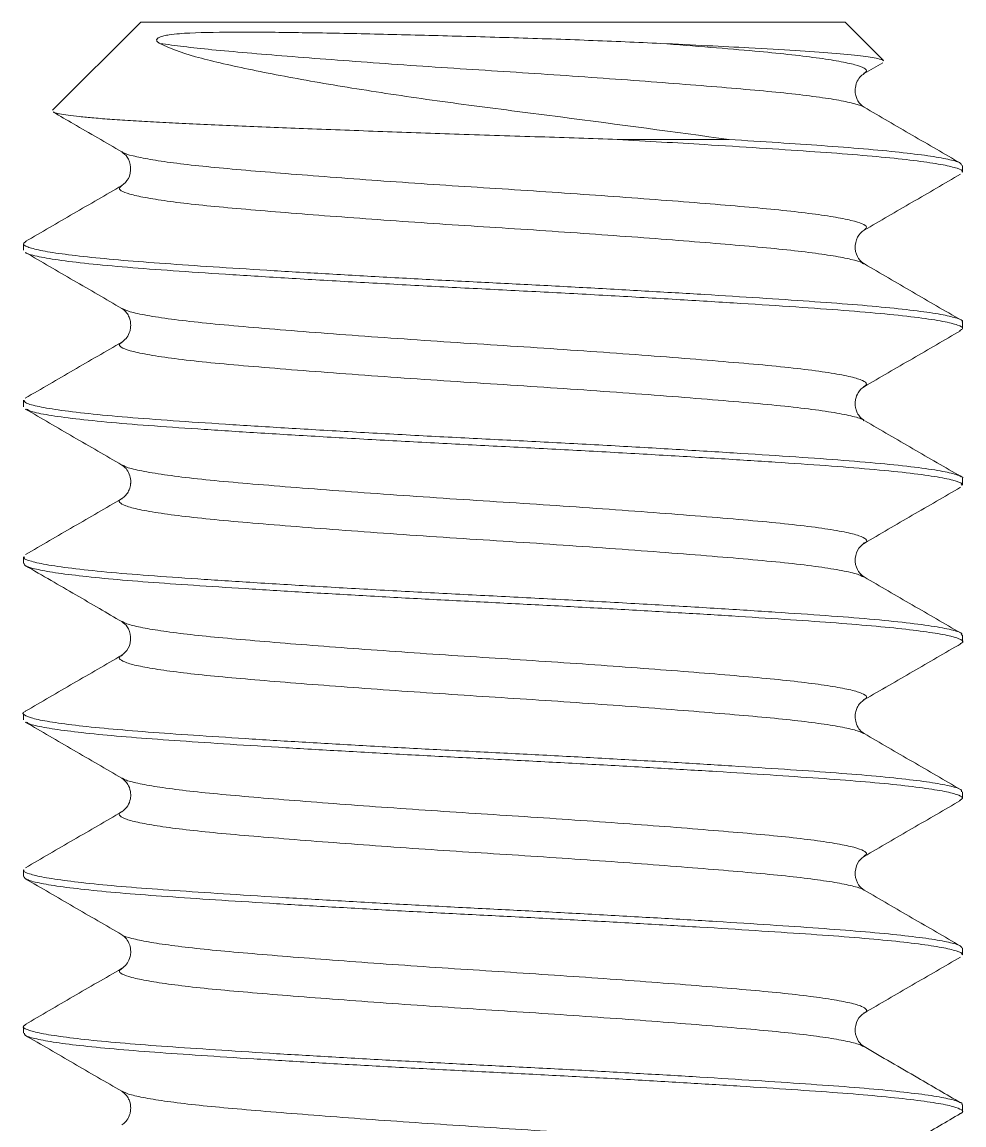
# Paper-space layout '_Back' of a CAD drawing. Header units: millimetres. Extents: x -3 to 3, y 0 to 26.5.
# Drawn here: x -3.01 to 3.01, y 19.46 to 26.5 of the extents above; entities that cross this region are included whole.
import ezdxf

# ---------------------------------------------------------------- set-up
doc = ezdxf.new("R2010")
doc.units = ezdxf.units.MM

psp = doc.layouts.new('_Back')

# ---------------------------------------------------------------- linework, layer by layer
at = {"color": 7, "linetype": 'Continuous', "lineweight": 15}
for p, q in [((-2.25, 26.5), (-2.8135, 25.9365)), ((-2.25, 26.5), (2.25, 26.5)), ((2.4962, 26.2538), (2.25, 26.5)), ((2.3714, 26.1706), (2.4909, 26.24)), ((1.5086, 25.75), (0.7942, 25.75)), ((3, 25.5421), (3, 25.5844)), ((-3, 25.0844), (-3, 25.0421)), ((3, 24.5422), (3, 24.5843)), ((-3, 24.0843), (-3, 24.0422)), ((2.3698, 23.9536), (2.3675, 23.9557)), ((3, 23.5422), (3, 23.5843)), ((-3, 23.0844), (-3, 23.0422)), ((3, 22.5422), (3, 22.5843)), ((2.3667, 22.1709), (2.3695, 22.1726)), ((-3, 22.0844), (-3, 22.0422)), ((3, 21.5422), (3, 21.5844)), ((-3, 21.0844), (-3, 21.0421)), ((3, 20.5421), (3, 20.5844)), ((-2.3693, 20.4545), (-2.3682, 20.4555)), ((-3, 20.0843), (-3, 20.0421)), ((3, 19.5422), (3, 19.5843))]:
    psp.add_line(p, q, dxfattribs=at)
for points, knots in [([(1.0724, 26.3635), (0.9239, 26.3705), (0.7685, 26.3772), (0.4542, 26.3892), (0.2949, 26.3947), (-0.0282, 26.4046), (-0.1915, 26.4091), (-0.5077, 26.4175), (-0.6626, 26.4214), (-0.9654, 26.428), (-1.1084, 26.4307), (-1.3783, 26.4345), (-1.506, 26.4356), (-1.7377, 26.4354), (-1.8424, 26.4344), (-1.9823, 26.4276), (-2.026, 26.4248), (-2.0799, 26.4165), (-2.0907, 26.4146), (-2.1074, 26.4106), (-2.1131, 26.4091), (-2.125, 26.4052), (-2.1311, 26.4033), (-2.1423, 26.3962), (-2.1466, 26.3918), (-2.1491, 26.3862), (-2.1489, 26.3844), (-2.1479, 26.3793), (-2.146, 26.3768), (-2.1397, 26.3701), (-2.1342, 26.3667), (-2.1281, 26.3635)], [0, 0, 0, 0, 0.125, 0.125, 0.25, 0.25, 0.375, 0.375, 0.5, 0.5, 0.625, 0.625, 0.75, 0.75, 0.875, 0.875, 0.9375, 0.9375, 0.953125, 0.953125, 0.960937, 0.960937, 0.96875, 0.96875, 0.972656, 0.972656, 0.976562, 0.976562, 0.984375, 0.984375, 1, 1, 1, 1]), ([(-2.1281, 26.3635), (-2.0716, 26.3339), (-1.9953, 26.3057), (-1.8043, 26.2514), (-1.6885, 26.2255), (-1.4332, 26.1723), (-1.2907, 26.1452), (-0.9842, 26.0916), (-0.8221, 26.0654), (-0.4808, 26.014), (-0.3003, 25.9888), (0.0621, 25.9412), (0.2458, 25.9181), (0.8031, 25.8455), (1.1658, 25.7971), (1.5086, 25.75)], [0, 0, 0, 0, 0.125, 0.125, 0.25, 0.25, 0.375, 0.375, 0.5, 0.5, 0.625, 0.625, 0.75, 0.75, 1, 1, 1, 1]), ([(2.4947, 26.2522), (2.4945, 26.2533), (2.4935, 26.2579), (2.4551, 26.2681), (2.3589, 26.2835), (2.1791, 26.3012), (1.938, 26.3188), (1.6647, 26.3341), (1.3728, 26.3491), (1.1732, 26.3587), (1.0724, 26.3635)], [0, 0, 0, 0, 0.03139, 0.131972, 0.286207, 0.445095, 0.596452, 0.752203, 0.874873, 1, 1, 1, 1]), ([(2.371, 25.9561), (2.3624, 25.9622), (2.347, 25.9731), (2.3281, 26.0014), (2.3188, 26.0268), (2.3157, 26.0437), (2.3145, 26.0572), (2.3144, 26.0742), (2.3175, 26.0935), (2.3261, 26.1216), (2.3462, 26.153), (2.3624, 26.1644), (2.3712, 26.1705)], [0, 0, 0, 0, 0.1684075, 0.3010501, 0.3976617, 0.4580281, 0.4746174, 0.5276395, 0.5856997, 0.6507469, 0.8092436, 1, 1, 1, 1]), ([(-2.8093, 25.9248), (-2.766, 25.8997), (-2.62, 25.815), (-2.474, 25.7302), (-2.3713, 25.6706)], [0, 0, 0, 0, 0.296388, 1, 1, 1, 1]), ([(0.7942, 25.75), (0.7128, 25.7528), (0.5494, 25.7585), (0.2979, 25.767), (0.0421, 25.7754), (-0.2123, 25.7836), (-0.4621, 25.7921), (-0.7069, 25.8008), (-0.9487, 25.8097), (-1.1805, 25.8186), (-1.3997, 25.8273), (-1.6062, 25.836), (-1.803, 25.8446), (-1.9857, 25.853), (-2.1522, 25.8611), (-2.3023, 25.8696), (-2.4366, 25.8784), (-2.5506, 25.8872), (-2.6439, 25.896), (-2.7176, 25.9047), (-2.7713, 25.9135), (-2.8019, 25.9206), (-2.8071, 25.9246), (-2.8087, 25.9259)], [0, 0, 0, 0, 0.04915, 0.098641, 0.149212, 0.200161, 0.249042, 0.298278, 0.348634, 0.399377, 0.447236, 0.495427, 0.544666, 0.594267, 0.642127, 0.690334, 0.739646, 0.789343, 0.836026, 0.883035, 0.931072, 0.979464, 1, 1, 1, 1]), ([(2.9878, 25.5982), (2.885, 25.6578), (2.6793, 25.777), (2.4738, 25.8964), (2.371, 25.9561)], [0, 0, 0, 0, 0.500222, 1, 1, 1, 1]), ([(2.9969, 25.5421), (2.9979, 25.5431), (3.0064, 25.5509), (2.9707, 25.5657), (2.8855, 25.5877), (2.7402, 25.6101), (2.5454, 25.6324), (2.3054, 25.654), (2.0251, 25.6742), (1.7076, 25.6954), (1.3873, 25.7155), (1.0802, 25.7338), (0.8895, 25.7446), (0.7942, 25.75)], [0, 0, 0, 0, 0.013778, 0.116809, 0.221542, 0.327027, 0.43227, 0.53629, 0.638504, 0.741977, 0.846954, 0.923525, 1, 1, 1, 1]), ([(2.9967, 25.5844), (2.9943, 25.5902), (2.9889, 25.6029), (2.9145, 25.6236), (2.7868, 25.646), (2.6052, 25.6683), (2.3775, 25.6902), (2.1148, 25.7102), (1.8261, 25.7298), (1.615, 25.7432), (1.5086, 25.75)], [0, 0, 0, 0, 0.10923, 0.239463, 0.370978, 0.502542, 0.63292, 0.760958, 0.879502, 1, 1, 1, 1]), ([(-2.3712, 25.6705), (-2.359, 25.6614), (-2.334, 25.6427), (-2.3072, 25.5732), (-2.3256, 25.4924), (-2.3559, 25.4682), (-2.3713, 25.4559)], [0, 0, 0, 0, 0.233193, 0.478237, 0.734554, 1, 1, 1, 1]), ([(2.3712, 25.1705), (2.474, 25.2302), (2.6796, 25.3496), (2.8852, 25.4689), (2.9881, 25.5285)], [0, 0, 0, 0, 0.499771, 1, 1, 1, 1]), ([(-2.3712, 25.456), (-2.4739, 25.3964), (-2.6795, 25.2769), (-2.8852, 25.1577), (-2.988, 25.0981)], [0, 0, 0, 0, 0.499771, 1, 1, 1, 1]), ([(2.3717, 24.9557), (2.3594, 24.9649), (2.334, 24.9838), (2.3072, 25.0534), (2.3257, 25.1343), (2.3561, 25.1584), (2.3716, 25.1707)], [0, 0, 0, 0, 0.232109, 0.476926, 0.733662, 1, 1, 1, 1]), ([(2.9969, 24.5843), (2.9979, 24.5852), (3.0064, 24.593), (2.9707, 24.6079), (2.8855, 24.6299), (2.7402, 24.6523), (2.5454, 24.6746), (2.3054, 24.6961), (2.0252, 24.7164), (1.7075, 24.7376), (1.3549, 24.7597), (0.9751, 24.7821), (0.5787, 24.8043), (0.1759, 24.8256), (-0.2285, 24.8458), (-0.6308, 24.8673), (-1.0257, 24.8895), (-1.4025, 24.9119), (-1.7509, 24.9339), (-2.0637, 24.955), (-2.3389, 24.9753), (-2.5734, 24.997), (-2.7621, 25.0193), (-2.8997, 25.0417), (-2.9803, 25.0636), (-3.0101, 25.082), (-2.9902, 25.0935), (-2.9821, 25.0982)], [0, 0, 0, 0, 0.005556, 0.047103, 0.089337, 0.131874, 0.174313, 0.216259, 0.257476, 0.299202, 0.341534, 0.384083, 0.426449, 0.46824, 0.509441, 0.551328, 0.593741, 0.636285, 0.67856, 0.720179, 0.761448, 0.803479, 0.845954, 0.888474, 0.930639, 0.972071, 1, 1, 1, 1]), ([(-2.9878, 25.0283), (-2.885, 24.9687), (-2.6793, 24.8495), (-2.4738, 24.7301), (-2.371, 24.6704)], [0, 0, 0, 0, 0.500223, 1, 1, 1, 1]), ([(2.9812, 24.5285), (2.9896, 24.5332), (3.0113, 24.5453), (2.9767, 24.5646), (2.8844, 24.5881), (2.7273, 24.612), (2.5134, 24.6357), (2.2492, 24.6585), (1.9397, 24.68), (1.5886, 24.7031), (1.2002, 24.7268), (0.7857, 24.7507), (0.3584, 24.774), (-0.0732, 24.7958), (-0.5039, 24.8182), (-0.9284, 24.8417), (-1.3354, 24.8656), (-1.7122, 24.8892), (-2.0495, 24.9118), (-2.3442, 24.9334), (-2.5917, 24.9567), (-2.7884, 24.9805), (-2.9188, 25.0042), (-2.9823, 25.0203), (-2.9864, 25.028), (-2.9866, 25.0283)], [0, 0, 0, 0, 0.0289, 0.074421, 0.120768, 0.167461, 0.214002, 0.259898, 0.305146, 0.351199, 0.397806, 0.444472, 0.4907, 0.536054, 0.58173, 0.628161, 0.674864, 0.721337, 0.767095, 0.812398, 0.858566, 0.905214, 0.951846, 0.997964, 1, 1, 1, 1]), ([(2.9889, 24.5976), (2.8862, 24.6571), (2.6809, 24.7761), (2.4757, 24.8953), (2.3731, 24.9549)], [0, 0, 0, 0, 0.500158, 1, 1, 1, 1]), ([(-2.3711, 24.6705), (-2.3625, 24.6644), (-2.347, 24.6535), (-2.3281, 24.6251), (-2.3188, 24.5996), (-2.3157, 24.5827), (-2.3144, 24.5692), (-2.3144, 24.5522), (-2.3175, 24.5329), (-2.3262, 24.5048), (-2.3463, 24.4734), (-2.3624, 24.4622), (-2.3712, 24.456)], [0, 0, 0, 0, 0.167968, 0.30025, 0.396552, 0.456642, 0.473104, 0.526022, 0.584119, 0.64928, 0.808295, 1, 1, 1, 1]), ([(2.3717, 24.1708), (2.4744, 24.2304), (2.6799, 24.3498), (2.8855, 24.469), (2.9884, 24.5287)], [0, 0, 0, 0, 0.499783, 1, 1, 1, 1]), ([(-2.3715, 24.4558), (-2.4742, 24.3962), (-2.6797, 24.2768), (-2.8853, 24.1576), (-2.9881, 24.098)], [0, 0, 0, 0, 0.4997905, 1, 1, 1, 1]), ([(2.3711, 23.9561), (2.3628, 23.9619), (2.3478, 23.9724), (2.3285, 24.0004), (2.3184, 24.028), (2.3148, 24.0492), (2.3143, 24.0656), (2.3152, 24.0785), (2.3187, 24.1017), (2.3358, 24.1436), (2.3578, 24.1603), (2.3711, 24.1705)], [0, 0, 0, 0, 0.163098, 0.295793, 0.397967, 0.469454, 0.510334, 0.535582, 0.583448, 0.746938, 1, 1, 1, 1]), ([(2.9995, 23.5843), (2.9997, 23.5845), (3.0098, 23.592), (2.9736, 23.6068), (2.8852, 23.6303), (2.7271, 23.6542), (2.5135, 23.6778), (2.2491, 23.7006), (1.9397, 23.7222), (1.5886, 23.7452), (1.2002, 23.769), (0.7857, 23.7929), (0.3584, 23.8162), (-0.0732, 23.8379), (-0.5039, 23.8603), (-0.9284, 23.8839), (-1.3354, 23.9078), (-1.7122, 23.9314), (-2.0495, 23.9539), (-2.3441, 23.9756), (-2.5919, 23.9988), (-2.7876, 24.0227), (-2.9217, 24.0465), (-2.9925, 24.0672), (-2.9941, 24.0794), (-2.9947, 24.0843)], [0, 0, 0, 0, 0.00076, 0.046255, 0.092575, 0.139242, 0.185756, 0.231627, 0.276849, 0.322876, 0.369456, 0.416096, 0.462297, 0.507625, 0.553276, 0.59968, 0.646356, 0.692803, 0.738535, 0.783812, 0.829954, 0.876575, 0.92318, 0.969272, 1, 1, 1, 1]), ([(-2.9879, 24.0284), (-2.885, 23.9687), (-2.6794, 23.8495), (-2.4739, 23.7302), (-2.3712, 23.6705)], [0, 0, 0, 0, 0.500213, 1, 1, 1, 1]), ([(2.9927, 23.5422), (2.9945, 23.5451), (3.0008, 23.5553), (2.9466, 23.5737), (2.8308, 23.5974), (2.6503, 23.6213), (2.4161, 23.6447), (2.1337, 23.6668), (1.8077, 23.6888), (1.4411, 23.7123), (1.041, 23.7362), (0.62, 23.7599), (0.1903, 23.7827), (-0.2416, 23.8043), (-0.6706, 23.8273), (-1.0899, 23.851), (-1.4866, 23.8749), (-1.8485, 23.8982), (-2.1696, 23.92), (-2.4463, 23.9424), (-2.6752, 23.9659), (-2.8459, 23.9898), (-2.9513, 24.0108), (-2.9725, 24.0233), (-2.9809, 24.0282)], [0, 0, 0, 0, 0.01891, 0.066137, 0.114026, 0.162072, 0.209761, 0.256601, 0.303405, 0.351073, 0.399116, 0.447018, 0.494276, 0.540829, 0.588188, 0.636134, 0.684159, 0.73175, 0.778444, 0.825409, 0.873167, 0.921222, 0.969058, 1, 1, 1, 1]), ([(2.9915, 23.5959), (2.8888, 23.6555), (2.6833, 23.7746), (2.4779, 23.8939), (2.3752, 23.9535)], [0, 0, 0, 0, 0.500198, 1, 1, 1, 1]), ([(-2.3713, 23.6705), (-2.3624, 23.6644), (-2.3462, 23.6531), (-2.3232, 23.6169), (-2.3149, 23.5835), (-2.3144, 23.5632), (-2.3146, 23.5571), (-2.3149, 23.5525), (-2.3157, 23.5439), (-2.3188, 23.5268), (-2.3281, 23.5015), (-2.347, 23.4731), (-2.3624, 23.4622), (-2.3711, 23.4561)], [0, 0, 0, 0, 0.191122, 0.349869, 0.477674, 0.504937, 0.517873, 0.525995, 0.54253, 0.602783, 0.699271, 0.83177, 1, 1, 1, 1]), ([(2.3712, 23.1705), (2.4739, 23.2302), (2.6794, 23.3495), (2.8849, 23.4687), (2.9877, 23.5283)], [0, 0, 0, 0, 0.499795, 1, 1, 1, 1]), ([(-2.3711, 23.4561), (-2.4737, 23.3965), (-2.6791, 23.2772), (-2.8847, 23.158), (-2.9875, 23.0984)], [0, 0, 0, 0, 0.499804, 1, 1, 1, 1]), ([(2.3715, 22.9558), (2.3592, 22.9651), (2.3338, 22.984), (2.3071, 23.0536), (2.3258, 23.1344), (2.3561, 23.1584), (2.3715, 23.1707)], [0, 0, 0, 0, 0.231087, 0.475558, 0.732567, 1, 1, 1, 1]), ([(2.9927, 22.5843), (2.9945, 22.5873), (3.0008, 22.5975), (2.9466, 22.6159), (2.8308, 22.6395), (2.6503, 22.6634), (2.4161, 22.6869), (2.1337, 22.709), (1.8077, 22.731), (1.4411, 22.7545), (1.041, 22.7783), (0.62, 22.802), (0.1903, 22.8249), (-0.2416, 22.8464), (-0.6706, 22.8694), (-1.0899, 22.8932), (-1.4866, 22.9171), (-1.8485, 22.9404), (-2.1695, 22.9622), (-2.4465, 22.9845), (-2.6746, 23.0081), (-2.8483, 23.032), (-2.956, 23.0556), (-3.0037, 23.0729), (-2.9956, 23.0823), (-2.9938, 23.0844)], [0, 0, 0, 0, 0.018367, 0.0642387, 0.1107534, 0.1574211, 0.2037418, 0.2492377, 0.2946982, 0.3409986, 0.3876626, 0.4341907, 0.4800918, 0.5253092, 0.5713093, 0.6178797, 0.6645266, 0.7107514, 0.7561056, 0.8017229, 0.8481105, 0.8947863, 0.9412498, 0.9870142, 1, 1, 1, 1]), ([(2.9859, 22.5301), (2.9899, 22.5318), (3.0105, 22.5404), (2.9948, 22.5553), (2.9357, 22.577), (2.817, 22.5992), (2.6462, 22.6216), (2.4271, 22.6436), (2.1661, 22.6645), (1.8663, 22.6849), (1.5302, 22.7067), (1.1624, 22.729), (0.7727, 22.7514), (0.3721, 22.7732), (-0.032, 22.7937), (-0.4358, 22.8145), (-0.8354, 22.8365), (-1.2223, 22.8589), (-1.5857, 22.8811), (-1.9162, 22.9028), (-2.21, 22.923), (-2.4648, 22.9442), (-2.6765, 22.9662), (-2.8399, 22.9887), (-2.9467, 23.0108), (-2.9987, 23.0287), (-2.9947, 23.0389), (-2.9934, 23.0422)], [0, 0, 0, 0, 0.009921, 0.051279, 0.093368, 0.135952, 0.178634, 0.221012, 0.262701, 0.304161, 0.346389, 0.389028, 0.431678, 0.473939, 0.51544, 0.557079, 0.599428, 0.642103, 0.684704, 0.726831, 0.768208, 0.81003, 0.852483, 0.895176, 0.937707, 0.979684, 1, 1, 1, 1]), ([(-2.9879, 23.0284), (-2.9334, 22.9968), (-2.8278, 22.9358), (-2.6675, 22.843), (-2.5151, 22.7543), (-2.4187, 22.6981), (-2.371, 22.6704)], [0, 0, 0, 0, 0.269497, 0.521753, 0.763435, 1, 1, 1, 1]), ([(2.988, 22.5981), (2.8852, 22.6577), (2.6796, 22.7769), (2.4742, 22.8962), (2.3715, 22.9558)], [0, 0, 0, 0, 0.5001988, 1, 1, 1, 1]), ([(-2.3714, 22.6707), (-2.3591, 22.6614), (-2.3338, 22.6425), (-2.3071, 22.5729), (-2.3259, 22.4921), (-2.356, 22.4681), (-2.3714, 22.4559)], [0, 0, 0, 0, 0.230864, 0.475247, 0.73231, 1, 1, 1, 1]), ([(2.3746, 22.1726), (2.4773, 22.2322), (2.6826, 22.3515), (2.8881, 22.4706), (2.9908, 22.5302)], [0, 0, 0, 0, 0.499819, 1, 1, 1, 1]), ([(-2.3711, 22.456), (-2.4739, 22.3964), (-2.6794, 22.277), (-2.885, 22.1578), (-2.9879, 22.0981)], [0, 0, 0, 0, 0.49978, 1, 1, 1, 1]), ([(2.3713, 21.956), (2.3624, 21.9622), (2.3462, 21.9735), (2.3231, 22.0096), (2.3149, 22.043), (2.3144, 22.0633), (2.3146, 22.0695), (2.3149, 22.074), (2.3157, 22.0827), (2.3188, 22.0997), (2.3281, 22.1251), (2.347, 22.1535), (2.3624, 22.1643), (2.3711, 22.1704)], [0, 0, 0, 0, 0.190934, 0.349581, 0.477357, 0.504623, 0.517562, 0.5257, 0.54226, 0.602566, 0.699115, 0.831684, 1, 1, 1, 1]), ([(2.994, 21.5844), (2.9942, 21.5888), (2.9947, 21.6), (2.9336, 21.6192), (2.8175, 21.6414), (2.6461, 21.6638), (2.4272, 21.6858), (2.1661, 21.7067), (1.8663, 21.7271), (1.5302, 21.7489), (1.1624, 21.7712), (0.7727, 21.7936), (0.3721, 21.8154), (-0.032, 21.8359), (-0.4358, 21.8567), (-0.8354, 21.8786), (-1.2223, 21.901), (-1.5857, 21.9233), (-1.9162, 21.945), (-2.21, 21.9652), (-2.4647, 21.9864), (-2.6766, 22.0084), (-2.8392, 22.0309), (-2.9494, 22.053), (-2.9993, 22.0745), (-3.0096, 22.0888), (-2.9873, 22.097), (-2.9841, 22.0982)], [0, 0, 0, 0, 0.026813, 0.068752, 0.111185, 0.153715, 0.195942, 0.237482, 0.278794, 0.320872, 0.363359, 0.405857, 0.447968, 0.489321, 0.530812, 0.57301, 0.615533, 0.657982, 0.699959, 0.741189, 0.782862, 0.825163, 0.867705, 0.910085, 0.951912, 0.993102, 1, 1, 1, 1]), ([(-2.988, 22.0284), (-2.8851, 21.9688), (-2.6795, 21.8496), (-2.474, 21.7302), (-2.3713, 21.6706)], [0, 0, 0, 0, 0.500214, 1, 1, 1, 1]), ([(2.9814, 21.5282), (2.9893, 21.5324), (3.0103, 21.5436), (2.984, 21.5613), (2.9077, 21.5832), (2.774, 21.6056), (2.5889, 21.6279), (2.3575, 21.6497), (2.0853, 21.6701), (1.7751, 21.691), (1.4292, 21.713), (1.0541, 21.7354), (0.6601, 21.7576), (0.2582, 21.7792), (-0.1462, 21.7994), (-0.5493, 21.8207), (-0.9464, 21.8428), (-1.3278, 21.8652), (-1.6828, 21.8873), (-2.0031, 21.9087), (-2.2861, 21.9288), (-2.529, 21.9504), (-2.7283, 21.9726), (-2.8741, 21.995), (-2.9602, 22.0137), (-2.9758, 22.0245), (-2.9812, 22.0283)], [0, 0, 0, 0, 0.025826, 0.068369, 0.111689, 0.155403, 0.199101, 0.242373, 0.284858, 0.327594, 0.371033, 0.414779, 0.458419, 0.501548, 0.543933, 0.586852, 0.630391, 0.674149, 0.717713, 0.760682, 0.803055, 0.846139, 0.889759, 0.933511, 0.97698, 1, 1, 1, 1]), ([(2.9883, 21.5979), (2.8855, 21.6575), (2.6798, 21.7767), (2.4743, 21.8961), (2.3715, 21.9558)], [0, 0, 0, 0, 0.500224, 1, 1, 1, 1]), ([(-2.3712, 21.6705), (-2.3577, 21.6601), (-2.3357, 21.6431), (-2.3173, 21.5995), (-2.3143, 21.569), (-2.3146, 21.5533), (-2.3177, 21.5275), (-2.3351, 21.4835), (-2.3576, 21.4664), (-2.3711, 21.4561)], [0, 0, 0, 0, 0.267731, 0.440046, 0.490855, 0.522134, 0.574906, 0.744853, 1, 1, 1, 1]), ([(2.3712, 21.1705), (2.4739, 21.2302), (2.6794, 21.3495), (2.885, 21.4687), (2.9879, 21.5284)], [0, 0, 0, 0, 0.499785, 1, 1, 1, 1]), ([(-2.3711, 21.4561), (-2.4738, 21.3964), (-2.6793, 21.277), (-2.885, 21.1578), (-2.9878, 21.0982)], [0, 0, 0, 0, 0.49978, 1, 1, 1, 1]), ([(2.3712, 20.956), (2.3589, 20.9652), (2.3338, 20.9841), (2.3072, 21.0537), (2.3259, 21.1344), (2.3559, 21.1583), (2.3712, 21.1705)], [0, 0, 0, 0, 0.230884, 0.475209, 0.732212, 1, 1, 1, 1]), ([(2.9983, 20.5844), (2.9945, 20.5907), (2.9865, 20.604), (2.9065, 20.6254), (2.7743, 20.6477), (2.5888, 20.6701), (2.3576, 20.6919), (2.0853, 20.7123), (1.7751, 20.7332), (1.4292, 20.7552), (1.0541, 20.7776), (0.6601, 20.7998), (0.2582, 20.8214), (-0.1462, 20.8416), (-0.5493, 20.8628), (-0.9464, 20.8849), (-1.3278, 20.9074), (-1.6828, 20.9295), (-2.0031, 20.9508), (-2.2861, 20.971), (-2.5292, 20.9925), (-2.7276, 21.0147), (-2.8766, 21.0372), (-2.9664, 21.0592), (-3.0049, 21.0747), (-2.997, 21.083), (-2.9956, 21.0844)], [0, 0, 0, 0, 0.039693, 0.083017, 0.126735, 0.170437, 0.213713, 0.256201, 0.298941, 0.342384, 0.386134, 0.429778, 0.472911, 0.5153, 0.558223, 0.601765, 0.645527, 0.689095, 0.732068, 0.774444, 0.817532, 0.861157, 0.904912, 0.948385, 0.99118, 1, 1, 1, 1]), ([(2.9955, 20.5421), (2.9969, 20.5436), (3.0048, 20.5519), (2.9661, 20.5675), (2.8759, 20.5895), (2.7266, 20.6119), (2.528, 20.6341), (2.2846, 20.6556), (2.0014, 20.6758), (1.6808, 20.6971), (1.3257, 20.7193), (0.9442, 20.7417), (0.547, 20.7638), (0.1439, 20.785), (-0.2605, 20.8053), (-0.6624, 20.8269), (-1.0563, 20.8491), (-1.4312, 20.8715), (-1.7769, 20.8935), (-2.0869, 20.9144), (-2.359, 20.9348), (-2.59, 20.9566), (-2.7752, 20.9789), (-2.9071, 21.0013), (-2.9867, 21.0226), (-2.9945, 21.0358), (-2.9982, 21.0421)], [0, 0, 0, 0, 0.009059, 0.051859, 0.095335, 0.139091, 0.182713, 0.225797, 0.268173, 0.31115, 0.35472, 0.398482, 0.442022, 0.48494, 0.527331, 0.570468, 0.614114, 0.657863, 0.701302, 0.744038, 0.78653, 0.829809, 0.873512, 0.917229, 0.96055, 1, 1, 1, 1]), ([(-2.9882, 21.0286), (-2.8854, 20.9689), (-2.6797, 20.8497), (-2.4741, 20.7303), (-2.3714, 20.6706)], [0, 0, 0, 0, 0.500228, 1, 1, 1, 1]), ([(2.9879, 20.5981), (2.8851, 20.6578), (2.6794, 20.777), (2.4739, 20.8964), (2.3712, 20.956)], [0, 0, 0, 0, 0.50022, 1, 1, 1, 1]), ([(-2.3715, 20.6707), (-2.3616, 20.6636), (-2.3441, 20.651), (-2.3207, 20.6124), (-2.3135, 20.5715), (-2.3156, 20.5412), (-2.3224, 20.5132), (-2.3426, 20.4767), (-2.361, 20.4634), (-2.3716, 20.4558)], [0, 0, 0, 0, 0.213022, 0.379205, 0.500509, 0.548708, 0.648186, 0.798796, 1, 1, 1, 1]), ([(2.3711, 20.1704), (2.4738, 20.2301), (2.6794, 20.3495), (2.885, 20.4687), (2.9879, 20.5284)], [0, 0, 0, 0, 0.499777, 1, 1, 1, 1]), ([(-2.3738, 20.4544), (-2.4764, 20.3948), (-2.6817, 20.2756), (-2.8871, 20.1566), (-2.9898, 20.097)], [0, 0, 0, 0, 0.499833, 1, 1, 1, 1]), ([(2.3712, 19.956), (2.359, 19.9651), (2.334, 19.9838), (2.3072, 20.0533), (2.3256, 20.1341), (2.3559, 20.1583), (2.3713, 20.1706)], [0, 0, 0, 0, 0.23315, 0.478167, 0.734488, 1, 1, 1, 1]), ([(2.9955, 19.5843), (2.9969, 19.5858), (3.0048, 19.5941), (2.9661, 19.6096), (2.8759, 19.6317), (2.7266, 19.6541), (2.528, 19.6763), (2.2846, 19.6978), (2.0014, 19.718), (1.6808, 19.7393), (1.3257, 19.7615), (0.9442, 19.7839), (0.547, 19.806), (0.1439, 19.8272), (-0.2605, 19.8474), (-0.6624, 19.869), (-1.0563, 19.8913), (-1.4312, 19.9137), (-1.7769, 19.9357), (-2.0869, 19.9566), (-2.359, 19.977), (-2.5901, 19.9988), (-2.7749, 20.0211), (-2.9083, 20.0434), (-2.9841, 20.0653), (-3.0102, 20.0826), (-2.9902, 20.0934), (-2.9831, 20.0971)], [0, 0, 0, 0, 0.008827, 0.050528, 0.092889, 0.135522, 0.178025, 0.220004, 0.261292, 0.303166, 0.345618, 0.388257, 0.43068, 0.472498, 0.5138, 0.55583, 0.598357, 0.640983, 0.683308, 0.724947, 0.766349, 0.808518, 0.851099, 0.893695, 0.935904, 0.977354, 1, 1, 1, 1]), ([(2.9838, 19.5282), (2.9872, 19.5295), (3.0096, 19.5377), (2.9992, 19.5522), (2.949, 19.5736), (2.8384, 19.5958), (2.6756, 19.6182), (2.4634, 19.6403), (2.2085, 19.6614), (1.9144, 19.6817), (1.5838, 19.7033), (1.2202, 19.7256), (0.8331, 19.748), (0.4335, 19.7699), (0.0297, 19.7907), (-0.3744, 19.8112), (-0.7749, 19.8331), (-1.1646, 19.8554), (-1.5322, 19.8778), (-1.8681, 19.8996), (-2.1676, 19.92), (-2.4285, 19.9409), (-2.6472, 19.9628), (-2.8184, 19.9853), (-2.9341, 20.0075), (-2.9948, 20.0266), (-2.9942, 20.0378), (-2.9939, 20.0421)], [0, 0, 0, 0, 0.007261, 0.048446, 0.090272, 0.132648, 0.175184, 0.217477, 0.25914, 0.300367, 0.342342, 0.384787, 0.427304, 0.469494, 0.510974, 0.552326, 0.594435, 0.636929, 0.679409, 0.721478, 0.762781, 0.804321, 0.846545, 0.88907, 0.931496, 0.973426, 1, 1, 1, 1]), ([(-2.9883, 20.0286), (-2.8854, 19.969), (-2.6799, 19.8498), (-2.4744, 19.7304), (-2.3717, 19.6708)], [0, 0, 0, 0, 0.50021, 1, 1, 1, 1]), ([(2.9881, 19.598), (2.8971, 19.6508), (2.6915, 19.77), (2.4859, 19.8894), (2.3714, 19.9559)], [0, 0, 0, 0, 0.44283, 1, 1, 1, 1]), ([(-2.3711, 19.6704), (-2.3624, 19.6643), (-2.347, 19.6535), (-2.3281, 19.6251), (-2.3188, 19.5997), (-2.3157, 19.5829), (-2.3145, 19.5693), (-2.3144, 19.5523), (-2.3175, 19.533), (-2.3261, 19.5049), (-2.3462, 19.4735), (-2.3624, 19.4622), (-2.3712, 19.456)], [0, 0, 0, 0, 0.168436, 0.301099, 0.397727, 0.458106, 0.474701, 0.527681, 0.585701, 0.650719, 0.809197, 1, 1, 1, 1]), ([(2.3712, 19.1705), (2.4868, 19.2377), (2.6923, 19.357), (2.8979, 19.4762), (2.9878, 19.5283)], [0, 0, 0, 0, 0.562532, 1, 1, 1, 1])]:
    psp.add_open_spline(points, degree=3, knots=knots, dxfattribs=at)
at = {"color": 8, "linetype": 'Continuous', "lineweight": 15}
for points, knots in [([(2.371, 25.9561), (2.371, 25.9561), (2.3659, 25.9631), (2.3159, 25.9779), (2.2176, 26.0002), (2.0723, 26.0225), (1.8913, 26.0444), (1.6771, 26.0649), (1.4326, 26.0857), (1.1596, 26.1076), (0.8628, 26.13), (0.5503, 26.1523), (0.2308, 26.1739), (-0.0909, 26.1942), (-0.4117, 26.2153), (-0.7282, 26.2374), (-1.033, 26.2598), (-1.3172, 26.282), (-1.5744, 26.3034), (-1.7952, 26.323), (-1.9834, 26.3432), (-2.0797, 26.3567), (-2.1281, 26.3635)], [0, 0, 0, 0, 0.000088, 0.053234, 0.106904, 0.160594, 0.213799, 0.266046, 0.318444, 0.371743, 0.425461, 0.479089, 0.532126, 0.584211, 0.636841, 0.690272, 0.744014, 0.797557, 0.850403, 0.902434, 0.950906, 1, 1, 1, 1]), ([(2.3669, 26.1706), (2.375, 26.1754), (2.3948, 26.1872), (2.377, 26.2055), (2.3195, 26.2273), (2.2166, 26.2496), (2.0725, 26.2719), (1.8913, 26.2938), (1.6664, 26.3153), (1.3967, 26.3382), (1.1812, 26.355), (1.0724, 26.3635)], [0, 0, 0, 0, 0.076295, 0.185972, 0.297689, 0.410509, 0.523371, 0.635213, 0.745041, 0.871373, 1, 1, 1, 1]), ([(2.3709, 25.1706), (2.3789, 25.1773), (2.395, 25.1908), (2.3653, 25.2115), (2.2948, 25.2335), (2.18, 25.2559), (2.0248, 25.2782), (1.8339, 25.2998), (1.611, 25.32), (1.3583, 25.3412), (1.0778, 25.3633), (0.7757, 25.3857), (0.4604, 25.4079), (0.14, 25.4292), (-0.1818, 25.4494), (-0.5018, 25.4709), (-0.8159, 25.4931), (-1.1157, 25.5155), (-1.3928, 25.5376), (-1.6417, 25.5586), (-1.8607, 25.5789), (-2.0469, 25.6006), (-2.198, 25.6229), (-2.3039, 25.6453), (-2.3599, 25.6613), (-2.3674, 25.6694), (-2.3684, 25.6705)], [0, 0, 0, 0, 0.0416725, 0.0843974, 0.1278309, 0.1715771, 0.2152224, 0.2583591, 0.3007445, 0.3436533, 0.3871882, 0.4309477, 0.4745176, 0.5174943, 0.5598624, 0.6029381, 0.6465559, 0.6903096, 0.7337853, 0.7765848, 0.8190229, 0.862248, 0.9059298, 0.9496586, 0.9930218, 1, 1, 1, 1]), ([(2.3683, 24.955), (2.3657, 24.9574), (2.3555, 24.9668), (2.2928, 24.9841), (2.1805, 25.0065), (2.0247, 25.0288), (1.834, 25.0504), (1.611, 25.0706), (1.3583, 25.0918), (1.0778, 25.1139), (0.7757, 25.1363), (0.4604, 25.1585), (0.14, 25.1798), (-0.1818, 25.2), (-0.5018, 25.2215), (-0.8159, 25.2437), (-1.1157, 25.2661), (-1.3928, 25.2881), (-1.6417, 25.3092), (-1.8606, 25.3295), (-2.0471, 25.3512), (-2.1973, 25.3735), (-2.3066, 25.3959), (-2.3711, 25.4178), (-2.3951, 25.4374), (-2.3769, 25.4502), (-2.3685, 25.4561)], [0, 0, 0, 0, 0.014687, 0.058024, 0.101672, 0.14522, 0.18826, 0.230551, 0.273364, 0.316801, 0.360463, 0.403936, 0.446816, 0.48909, 0.532069, 0.575589, 0.619245, 0.662624, 0.705328, 0.747671, 0.790799, 0.834383, 0.878014, 0.921281, 0.963791, 1, 1, 1, 1]), ([(2.3678, 24.1707), (2.3765, 24.1766), (2.396, 24.1899), (2.3683, 24.2104), (2.2944, 24.2339), (2.1696, 24.2578), (1.9994, 24.2815), (1.7892, 24.3043), (1.543, 24.3258), (1.2637, 24.3489), (0.9548, 24.3726), (0.6251, 24.3965), (0.2852, 24.4198), (-0.0582, 24.4416), (-0.4009, 24.464), (-0.7385, 24.4875), (-1.0623, 24.5114), (-1.362, 24.535), (-1.6304, 24.5576), (-1.8647, 24.5792), (-2.0621, 24.6025), (-2.2164, 24.6263), (-2.3239, 24.6492), (-2.3544, 24.6637), (-2.3686, 24.6704)], [0, 0, 0, 0, 0.036264, 0.081788, 0.128139, 0.174839, 0.221385, 0.267285, 0.312534, 0.358591, 0.405203, 0.451876, 0.498108, 0.543464, 0.589143, 0.635579, 0.682288, 0.728766, 0.774527, 0.819831, 0.866004, 0.912658, 0.959295, 1, 1, 1, 1]), ([(2.3675, 23.9557), (2.3658, 23.9575), (2.3569, 23.9667), (2.2916, 23.9845), (2.1704, 24.0083), (1.9992, 24.032), (1.7893, 24.0548), (1.543, 24.0764), (1.2637, 24.0994), (0.9548, 24.1232), (0.6251, 24.1471), (0.2852, 24.1704), (-0.0582, 24.1921), (-0.4009, 24.2145), (-0.7385, 24.2381), (-1.0623, 24.262), (-1.362, 24.2856), (-1.6304, 24.3081), (-1.8647, 24.3298), (-2.0619, 24.353), (-2.2171, 24.3769), (-2.3256, 24.4007), (-2.3808, 24.4234), (-2.3944, 24.441), (-2.3737, 24.452), (-2.3663, 24.4559)], [0, 0, 0, 0, 0.011057, 0.057358, 0.104008, 0.150503, 0.196354, 0.241555, 0.287562, 0.334124, 0.380746, 0.426928, 0.472235, 0.517865, 0.564251, 0.610909, 0.657338, 0.703049, 0.748305, 0.794427, 0.841031, 0.887618, 0.933691, 0.976092, 1, 1, 1, 1]), ([(2.3674, 23.1705), (2.3712, 23.172), (2.3938, 23.1811), (2.3879, 23.1966), (2.3467, 23.2195), (2.2512, 23.2432), (2.1085, 23.2671), (1.922, 23.2905), (1.6974, 23.3126), (1.438, 23.3346), (1.1464, 23.3581), (0.8281, 23.382), (0.4932, 23.4057), (0.1514, 23.4285), (-0.1922, 23.4501), (-0.5334, 23.4731), (-0.867, 23.4968), (-1.1826, 23.5207), (-1.4704, 23.544), (-1.7259, 23.5658), (-1.946, 23.5882), (-2.1282, 23.6117), (-2.2635, 23.6356), (-2.344, 23.6554), (-2.3599, 23.6667), (-2.3651, 23.6704)], [0, 0, 0, 0, 0.009105, 0.054325, 0.100197, 0.146713, 0.193383, 0.239705, 0.2852, 0.330659, 0.37696, 0.423627, 0.470157, 0.516057, 0.561273, 0.607273, 0.653845, 0.700494, 0.74672, 0.792073, 0.837689, 0.884078, 0.930756, 0.977221, 1, 1, 1, 1]), ([(2.3658, 22.9559), (2.3582, 22.9606), (2.3383, 22.9729), (2.2501, 22.9938), (2.1088, 23.0176), (1.9219, 23.0411), (1.6974, 23.0632), (1.438, 23.0852), (1.1464, 23.1087), (0.8281, 23.1325), (0.4932, 23.1562), (0.1514, 23.1791), (-0.1922, 23.2006), (-0.5334, 23.2237), (-0.867, 23.2474), (-1.1826, 23.2713), (-1.4705, 23.2946), (-1.7259, 23.3164), (-1.9461, 23.3388), (-2.1279, 23.3623), (-2.2649, 23.3862), (-2.3547, 23.4098), (-2.3893, 23.4325), (-2.3928, 23.4472), (-2.371, 23.4554), (-2.3693, 23.4561)], [0, 0, 0, 0, 0.028627, 0.075119, 0.121766, 0.168064, 0.213535, 0.25897, 0.305248, 0.351891, 0.398397, 0.444274, 0.489466, 0.535443, 0.581991, 0.628616, 0.674818, 0.720147, 0.76574, 0.812105, 0.85876, 0.905201, 0.950941, 0.996177, 1, 1, 1, 1]), ([(2.3695, 22.1726), (2.375, 22.1754), (2.3943, 22.1851), (2.3829, 22.2011), (2.3352, 22.2228), (2.2409, 22.245), (2.1051, 22.2674), (1.9308, 22.2894), (1.7231, 22.3103), (1.4846, 22.3307), (1.2173, 22.3525), (0.9247, 22.3748), (0.6147, 22.3972), (0.296, 22.419), (-0.0254, 22.4395), (-0.3467, 22.4603), (-0.6645, 22.4823), (-0.9724, 22.5047), (-1.2615, 22.5269), (-1.5243, 22.5486), (-1.7581, 22.5688), (-1.9606, 22.59), (-2.1295, 22.6121), (-2.2577, 22.6345), (-2.339, 22.6541), (-2.3587, 22.6659), (-2.3664, 22.6705)], [0, 0, 0, 0, 0.016946, 0.059516, 0.10284, 0.146675, 0.190612, 0.234234, 0.277145, 0.319819, 0.363287, 0.407179, 0.451082, 0.494585, 0.537301, 0.58016, 0.623753, 0.667683, 0.711535, 0.754898, 0.797487, 0.840536, 0.884235, 0.928183, 0.971964, 1, 1, 1, 1]), ([(2.3683, 21.9558), (2.3571, 21.9616), (2.3318, 21.9747), (2.2402, 21.9956), (2.1052, 22.018), (1.9308, 22.04), (1.7231, 22.0609), (1.4846, 22.0813), (1.2173, 22.1031), (0.9247, 22.1254), (0.6147, 22.1478), (0.296, 22.1696), (-0.0254, 22.1901), (-0.3467, 22.2109), (-0.6645, 22.2328), (-0.9724, 22.2552), (-1.2615, 22.2775), (-1.5243, 22.2992), (-1.7581, 22.3194), (-1.9607, 22.3406), (-2.1293, 22.3626), (-2.2586, 22.3851), (-2.3461, 22.4072), (-2.3866, 22.4287), (-2.3931, 22.4442), (-2.3718, 22.4537), (-2.3664, 22.4561)], [0, 0, 0, 0, 0.035138, 0.078766, 0.122494, 0.165911, 0.208618, 0.251091, 0.294353, 0.338037, 0.381733, 0.425029, 0.467544, 0.510201, 0.553587, 0.597309, 0.640953, 0.684112, 0.726499, 0.769344, 0.812837, 0.856577, 0.900151, 0.943154, 0.985501, 1, 1, 1, 1]), ([(2.3675, 21.1705), (2.3759, 21.1759), (2.395, 21.1882), (2.3741, 21.2071), (2.313, 21.229), (2.2067, 21.2514), (2.0595, 21.2737), (1.8754, 21.2955), (1.6588, 21.3159), (1.4121, 21.3368), (1.1369, 21.3588), (0.8385, 21.3812), (0.5251, 21.4034), (0.2054, 21.425), (-0.1163, 21.4452), (-0.4369, 21.4665), (-0.7529, 21.4886), (-1.0563, 21.511), (-1.3386, 21.5331), (-1.5934, 21.5545), (-1.8186, 21.5746), (-2.0118, 21.5962), (-2.1705, 21.6184), (-2.2859, 21.6408), (-2.3515, 21.6583), (-2.3632, 21.6679), (-2.3663, 21.6705)], [0, 0, 0, 0, 0.0331575, 0.0756971, 0.1190166, 0.1627314, 0.2064298, 0.249701, 0.2921819, 0.334916, 0.3783543, 0.4221006, 0.4657414, 0.5088691, 0.5512504, 0.5941674, 0.6377062, 0.6814648, 0.7250292, 0.767996, 0.8103647, 0.8534476, 0.8970683, 0.9408201, 0.9842894, 1, 1, 1, 1]), ([(2.3695, 20.956), (2.3691, 20.9566), (2.3628, 20.9642), (2.3098, 20.9796), (2.2076, 21.0019), (2.0592, 21.0243), (1.8755, 21.0461), (1.6588, 21.0665), (1.4121, 21.0874), (1.1369, 21.1094), (0.8385, 21.1318), (0.5251, 21.154), (0.2054, 21.1756), (-0.1163, 21.1958), (-0.4369, 21.217), (-0.7529, 21.2391), (-1.0563, 21.2616), (-1.3386, 21.2837), (-1.5934, 21.305), (-1.8186, 21.3252), (-2.0119, 21.3467), (-2.17, 21.3689), (-2.2875, 21.3914), (-2.3629, 21.4134), (-2.3897, 21.4345), (-2.3908, 21.4481), (-2.3711, 21.4556), (-2.37, 21.456)], [0, 0, 0, 0, 0.0036433, 0.0469659, 0.0906839, 0.1343854, 0.1776597, 0.2201437, 0.2628808, 0.3063223, 0.3500717, 0.3937157, 0.4368466, 0.4792309, 0.522151, 0.5656929, 0.6094547, 0.6530223, 0.6959922, 0.7383639, 0.7814499, 0.8250737, 0.8688287, 0.9123011, 0.9550929, 0.9975392, 1, 1, 1, 1]), ([(2.3699, 20.1705), (2.3711, 20.1709), (2.3909, 20.1785), (2.3897, 20.1922), (2.3626, 20.2133), (2.287, 20.2353), (2.1692, 20.2577), (2.0109, 20.2799), (1.8174, 20.3014), (1.5921, 20.3216), (1.3371, 20.3429), (1.0546, 20.3651), (0.7511, 20.3875), (0.4351, 20.4096), (0.1145, 20.4308), (-0.2072, 20.4511), (-0.5269, 20.4726), (-0.8403, 20.4949), (-1.1385, 20.5173), (-1.4135, 20.5393), (-1.6601, 20.5602), (-1.8766, 20.5806), (-2.0602, 20.6024), (-2.2083, 20.6247), (-2.3103, 20.647), (-2.3631, 20.6624), (-2.3693, 20.67), (-2.3697, 20.6706)], [0, 0, 0, 0, 0.0027063, 0.0451396, 0.0879263, 0.1313913, 0.1751366, 0.2187483, 0.2618202, 0.3041813, 0.3471456, 0.3907053, 0.4344568, 0.4779862, 0.5208917, 0.5632677, 0.6063925, 0.6500281, 0.6937668, 0.7371952, 0.7799173, 0.8223953, 0.865663, 0.9093556, 0.9530623, 0.9963715, 1, 1, 1, 1]), ([(2.3664, 19.956), (2.3632, 19.9586), (2.3513, 19.9683), (2.2854, 19.9859), (2.1697, 20.0083), (2.0108, 20.0305), (1.8174, 20.052), (1.5921, 20.0722), (1.3371, 20.0935), (1.0546, 20.1157), (0.7511, 20.1381), (0.4351, 20.1602), (0.1145, 20.1814), (-0.2072, 20.2016), (-0.5269, 20.2232), (-0.8403, 20.2455), (-1.1385, 20.2679), (-1.4135, 20.2899), (-1.6601, 20.3108), (-1.8766, 20.3312), (-2.0604, 20.353), (-2.2074, 20.3753), (-2.3135, 20.3976), (-2.3741, 20.4195), (-2.3948, 20.4379), (-2.3768, 20.4497), (-2.3693, 20.4545)], [0, 0, 0, 0, 0.016146, 0.059753, 0.103641, 0.147395, 0.190608, 0.233107, 0.276212, 0.319914, 0.363808, 0.40748, 0.450525, 0.49304, 0.536305, 0.580083, 0.623965, 0.667535, 0.710396, 0.753013, 0.796422, 0.840257, 0.884107, 0.927557, 0.970224, 1, 1, 1, 1]), ([(2.3665, 19.1705), (2.3719, 19.1729), (2.3931, 19.1824), (2.3865, 19.198), (2.3457, 19.2194), (2.258, 19.2416), (2.1284, 19.264), (1.9596, 19.2861), (1.7568, 19.3072), (1.5229, 19.3275), (1.2599, 19.3491), (0.9707, 19.3714), (0.6628, 19.3938), (0.3449, 19.4157), (0.0236, 19.4365), (-0.2979, 19.457), (-0.6165, 19.4789), (-0.9264, 19.5012), (-1.2189, 19.5236), (-1.4861, 19.5454), (-1.7244, 19.5658), (-1.9318, 19.5867), (-2.1061, 19.6087), (-2.2409, 19.631), (-2.3322, 19.652), (-2.3573, 19.665), (-2.3684, 19.6708)], [0, 0, 0, 0, 0.014615, 0.056961, 0.099968, 0.143543, 0.187282, 0.230771, 0.27361, 0.315999, 0.359161, 0.402806, 0.446526, 0.489909, 0.532559, 0.575077, 0.618376, 0.662072, 0.705755, 0.749012, 0.79148, 0.834192, 0.87761, 0.921338, 0.964963, 1, 1, 1, 1])]:
    psp.add_open_spline(points, degree=3, knots=knots, dxfattribs=at)

doc.saveas('drawing.dxf')
